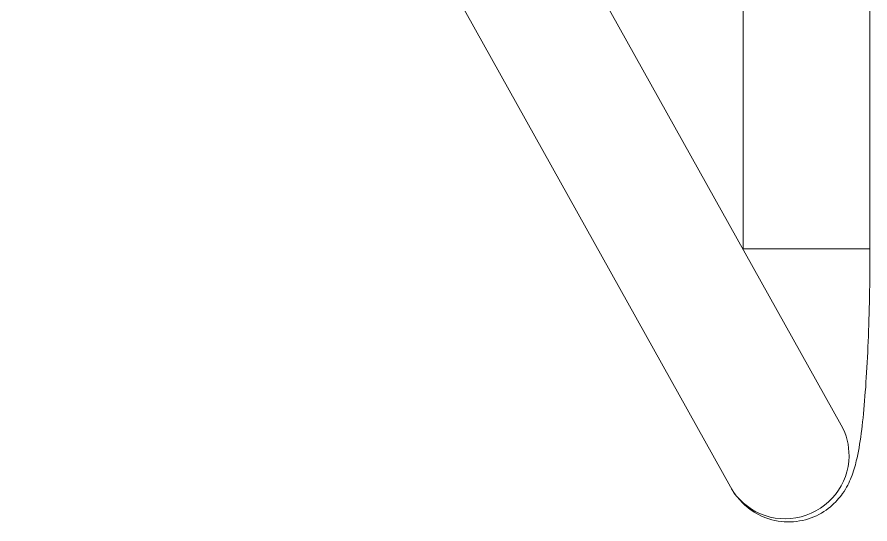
# Model space of a CAD drawing. Header units: millimetres. Extents: x 151130 to 215929, y 2134 to 34533.
# Drawn here: x 161179.4 to 161264.8, y 31091.6 to 31142.4 of the extents above; entities that cross this region are included whole.
import ezdxf

# ---------------------------------------------------------------- set-up
doc = ezdxf.new("R2010")
doc.units = ezdxf.units.MM
doc.layers.add('1', color=7, linetype='Continuous')

# ---------------------------------------------------------------- blocks, each defined once
blk = doc.blocks.new('SILLA GO 34006A')
at = {"layer": '1', "color": 0, "linetype": 'Continuous', "lineweight": 18}
for p, q in [((264.622, 485.698), (229.849, 423.288)), ((240.305, 415.961), (275.716, 479.517)), ((265.886, 461.85), (265.886, 434.522)), ((278.586, 461.85), (278.563, 461.85)), ((278.586, 434.522), (278.586, 461.85))]:
    blk.add_line(p, q, dxfattribs=at)
at = {"layer": '1', "color": 0, "linetype": 'Continuous', "lineweight": 13}
blk.add_line((265.886, 461.85), (278.563, 461.85), dxfattribs=at)
for start_param, end_param in [(0.514859, 3.141574), (6.283167, 6.798044)]:
    blk.add_ellipse((270.169, 482.607), major_axis=(5.547, -3.091), ratio=0.984812, start_param=start_param, end_param=end_param, dxfattribs=at)
at = {"layer": '1', "color": 0, "linetype": 'Continuous', "lineweight": 18}
for points, knots in [([(278.586, 461.85), (278.586, 462.677), (278.575, 465.062), (278.499, 468.977), (278.322, 473.315), (278.064, 477.185), (277.72, 480.493), (277.331, 482.79), (276.838, 484.56), (276.041, 486.225), (274.648, 487.804), (272.719, 488.94), (270.296, 489.36), (267.975, 488.856), (266.2, 487.747), (265.178, 486.605), (264.757, 485.953), (264.622, 485.698)], [0, 0, 0, 0, 0.052233, 0.152117, 0.252429, 0.353575, 0.456735, 0.56585, 0.633436, 0.688559, 0.732827, 0.782824, 0.83606, 0.891142, 0.935503, 0.975219, 1, 1, 1, 1]), ([(195.31, 434.334), (191.171, 435.788), (182.854, 438.589), (170.613, 442.361), (159.069, 445.622), (148.571, 448.344), (137.524, 450.98), (126.431, 453.37), (115.328, 455.497), (107.047, 456.921), (100.609, 457.939), (95.642, 458.677), (90.338, 459.415), (84.567, 460.159), (76.024, 461.162), (64.927, 462.261), (50.598, 463.331), (34.263, 464.117), (22.439, 464.317), (15.971, 464.316)], [0, 0, 0, 0, 0.072028, 0.144144, 0.210323, 0.269017, 0.322219, 0.396816, 0.455329, 0.507828, 0.534781, 0.562362, 0.590271, 0.622717, 0.657908, 0.731515, 0.805803, 0.893841, 1, 1, 1, 1])]:
    blk.add_open_spline(points, degree=3, knots=knots, dxfattribs=at)
at = {"layer": '1', "color": 0, "linetype": 'Continuous', "lineweight": 13}
blk.add_open_spline([(15.971, 460.485), (16.28, 460.485), (16.9, 460.484), (17.832, 460.482), (18.771, 460.478), (19.717, 460.472), (21.039, 460.462), (22.745, 460.445), (24.843, 460.417), (26.973, 460.38), (29.877, 460.318), (33.586, 460.218), (37.842, 460.069), (41.927, 459.895), (45.891, 459.7), (50.078, 459.463), (54.546, 459.175), (59.183, 458.838), (63.761, 458.466), (68.672, 458.026), (73.607, 457.539), (78.438, 457.014), (82.741, 456.513), (87.008, 455.982), (91.417, 455.398), (95.826, 454.775), (99.985, 454.154), (103.956, 453.529), (107.383, 452.965), (110.153, 452.492), (113.086, 451.977), (116.583, 451.343), (120.796, 450.543), (124.883, 449.733), (128.983, 448.887), (133.135, 447.996), (137.362, 447.053), (141.549, 446.082), (145.679, 445.089), (149.763, 444.072), (153.836, 443.023), (157.926, 441.935), (162.042, 440.805), (166.174, 439.633), (170.302, 438.426), (173.501, 437.462), (175.777, 436.763), (176.905, 436.414), (177.802, 436.133), (178.464, 435.926), (179.13, 435.716), (179.8, 435.503), (180.475, 435.289), (182.301, 434.705), (184.528, 433.982), (187.182, 433.102), (189.868, 432.201), (192.119, 431.43), (193.712, 430.875), (193.907, 430.807)], degree=3, knots=[0, 0, 0, 0, 0.005115, 0.010253, 0.015432, 0.020653, 0.025912, 0.037312, 0.048888, 0.060641, 0.072571, 0.096961, 0.122059, 0.143053, 0.164625, 0.187761, 0.21246, 0.238722, 0.264706, 0.288485, 0.320336, 0.346782, 0.368917, 0.392027, 0.417959, 0.442524, 0.465723, 0.487555, 0.50907, 0.523204, 0.534052, 0.558371, 0.582026, 0.605018, 0.627344, 0.651303, 0.675305, 0.699021, 0.722452, 0.745599, 0.768682, 0.792083, 0.815652, 0.839334, 0.863175, 0.886834, 0.894647, 0.902584, 0.906383, 0.910208, 0.914062, 0.917943, 0.921851, 0.925787, 0.949673, 0.960613, 0.972078, 0.99658, 1, 1, 1, 1], dxfattribs=at)
blk = doc.blocks.new('P.IND.1600x700')
blk.add_blockref('SILLA GO 34006A', (-443.686, 1536.786))

msp = doc.modelspace()

# ---------------------------------------------------------------- block references
at = {"color": 5, "xscale": -1, "rotation": 180}
msp.add_blockref('P.IND.1600x700', (161429.877, 33117.802), dxfattribs=at)

doc.saveas('drawing.dxf')
